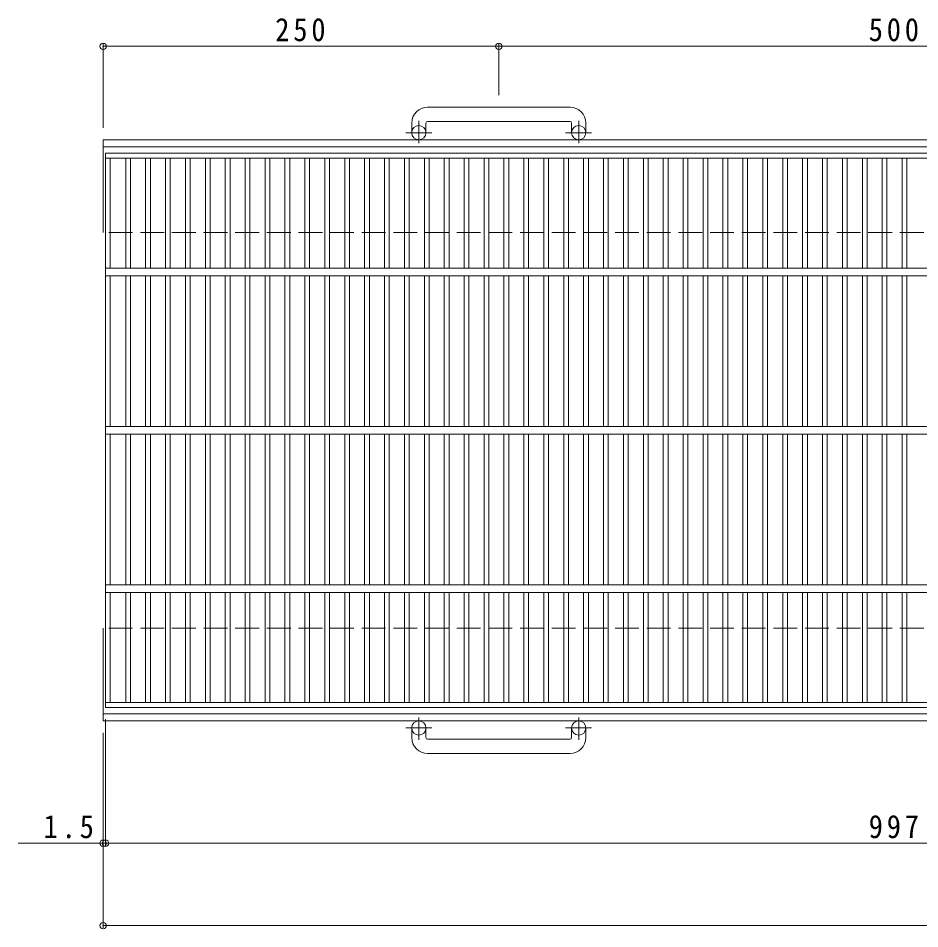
# Model space of a CAD drawing. Units: millimetres, scale not verified. Extents: x -860 to 861, y -687 to 557.
# Drawn here: x -860 to -290, y -167 to 408 of the extents above; entities that cross this region are included whole.
import ezdxf

# ---------------------------------------------------------------- set-up
doc = ezdxf.new("R2010")
doc.units = ezdxf.units.MM
doc.header["$LTSCALE"] = 5
doc.header["$PDMODE"] = 32
doc.header["$PDSIZE"] = 4
doc.linetypes.add('CHAIN1', pattern=[8, 5, -1, 1, -1])
doc.linetypes.add('DASHED3', pattern=[4, 3, -1])
for name, color, linetype, lineweight in [('A-1_ピット', 2, 'Continuous', 9), ('A-2_蓋', 3, 'Continuous', 9), ('A-4_寸法', 7, 'Continuous', 9)]:
    doc.layers.add(name, color=color, linetype=linetype, lineweight=lineweight)
doc.styles.add('ＭＳ ゴシック', font='')
doc.styles.get('ＭＳ ゴシック').set_extended_font_data('MS Gothic')

msp = doc.modelspace()

# ---------------------------------------------------------------- linework, layer by layer
at = {"layer": 'A-1_ピット'}
for p, q in [((-511.473, 351.464), (-601.473, 351.464)), ((-611.473, 341.464), (-611.473, 335.365)), ((-602.473, 341.464), (-602.473, 335.365)), ((-601.473, 342.464), (-511.473, 342.464)), ((-510.473, 341.464), (-510.473, 335.365)), ((-501.473, 341.464), (-501.473, 335.365)), ((-806.473, 272.365), (-806.473, 330.864)), ((292.027, 330.864), (-806.473, 330.864)), ((-806.473, 326.365), (292.027, 326.365)), ((-806.473, -36.135), (-806.473, 22.364)), ((292.027, -31.635), (-806.473, -31.635)), ((292.027, -36.135), (-806.473, -36.135)), ((-611.473, -46.735), (-611.473, -40.635)), ((-602.473, -46.735), (-602.473, -40.635)), ((-510.473, -46.735), (-510.473, -40.635)), ((-501.473, -46.735), (-501.473, -40.635)), ((-601.473, -47.735), (-511.473, -47.735)), ((-511.473, -56.735), (-601.473, -56.735))]:
    msp.add_line(p, q, dxfattribs=at)
at = {"layer": 'A-1_ピット', "linetype": 'CHAIN1'}
for p, q in [((-606.973, 328.757), (-606.973, 342.855)), ((-505.973, 328.757), (-505.973, 342.855)), ((-598.811, 335.365), (-615.217, 335.365)), ((-497.81, 335.365), (-514.217, 335.365)), ((-606.973, -34.028), (-606.973, -48.125)), ((-505.973, -34.028), (-505.973, -48.125)), ((-598.811, -40.635), (-615.217, -40.635)), ((-497.81, -40.635), (-514.217, -40.635))]:
    msp.add_line(p, q, dxfattribs=at)
at = {"layer": 'A-1_ピット', "linetype": 'DASHED3'}
for p, q in [((292.027, 272.365), (-806.473, 272.365)), ((292.027, 22.364), (-806.473, 22.364))]:
    msp.add_line(p, q, dxfattribs=at)
at = {"layer": 'A-1_ピット'}
for centre in [(-606.973, 335.365), (-505.974, 335.365), (-606.973, -40.635), (-505.974, -40.635)]:
    msp.add_circle(centre, 4.5, dxfattribs=at)
for centre, radius, start, end in [((-601.473, 341.464), 10, 90, 180), ((-511.473, 341.464), 10, 0, 90), ((-601.473, 341.464), 1, 90, 180), ((-511.473, 341.464), 1, 0, 90), ((-601.473, -46.735), 10, 180, 270), ((-601.473, -46.735), 1, 180, 270), ((-511.473, -46.735), 10, 270, 0), ((-511.473, -46.735), 1, 270, 0)]:
    msp.add_arc(centre, radius, start, end, dxfattribs=at)
at = {"layer": 'A-2_蓋'}
for p, q in [((-804.973, 322.365), (192.027, 322.365)), ((-804.973, -27.635), (-804.973, 322.365)), ((-804.973, 319.365), (192.027, 319.365)), ((-801.973, 319.364), (-801.973, 249.864)), ((-792.213, 249.864), (-792.213, 319.364)), ((-789.213, 249.864), (-789.213, 319.364)), ((-779.633, 249.864), (-779.633, 319.364)), ((-776.633, 249.864), (-776.633, 319.364)), ((-767.053, 249.864), (-767.053, 319.364)), ((-764.053, 249.864), (-764.053, 319.364)), ((-754.473, 249.864), (-754.473, 319.364)), ((-751.473, 249.864), (-751.473, 319.364)), ((-741.893, 249.864), (-741.893, 319.364)), ((-738.893, 249.864), (-738.893, 319.364)), ((-729.313, 249.864), (-729.313, 319.364)), ((-726.313, 249.864), (-726.313, 319.364)), ((-716.733, 249.864), (-716.733, 319.364)), ((-713.733, 249.864), (-713.733, 319.364)), ((-704.153, 249.864), (-704.153, 319.364)), ((-701.153, 249.864), (-701.153, 319.364)), ((-691.573, 249.864), (-691.573, 319.364)), ((-688.573, 249.864), (-688.573, 319.364)), ((-678.993, 249.864), (-678.993, 319.364)), ((-675.993, 249.864), (-675.993, 319.364)), ((-666.413, 249.864), (-666.413, 319.364)), ((-663.413, 249.864), (-663.413, 319.364)), ((-653.833, 249.864), (-653.833, 319.364)), ((-650.833, 249.864), (-650.833, 319.364)), ((-641.253, 249.864), (-641.253, 319.364)), ((-638.252, 249.864), (-638.252, 319.364)), ((-628.673, 249.864), (-628.673, 319.364)), ((-625.673, 249.864), (-625.673, 319.364)), ((-616.093, 249.864), (-616.093, 319.364)), ((-613.093, 249.864), (-613.093, 319.364)), ((-603.513, 249.864), (-603.513, 319.364)), ((-600.513, 249.864), (-600.513, 319.364)), ((-590.933, 249.864), (-590.933, 319.364)), ((-587.933, 249.864), (-587.933, 319.364)), ((-578.353, 249.864), (-578.353, 319.364)), ((-575.353, 249.864), (-575.353, 319.364)), ((-565.773, 249.864), (-565.773, 319.364)), ((-562.773, 249.864), (-562.773, 319.364)), ((-553.192, 249.864), (-553.192, 319.364)), ((-550.193, 249.864), (-550.193, 319.364)), ((-540.613, 249.864), (-540.613, 319.364)), ((-537.613, 249.864), (-537.613, 319.364)), ((-528.033, 249.864), (-528.033, 319.364)), ((-525.033, 249.864), (-525.033, 319.364)), ((-515.453, 249.864), (-515.453, 319.364)), ((-512.453, 249.864), (-512.453, 319.364)), ((-502.873, 249.864), (-502.873, 319.364)), ((-499.873, 249.864), (-499.873, 319.364)), ((-490.293, 249.864), (-490.293, 319.364)), ((-487.293, 249.864), (-487.293, 319.364)), ((-477.713, 249.864), (-477.713, 319.364)), ((-474.713, 249.864), (-474.713, 319.364)), ((-465.133, 249.864), (-465.133, 319.364)), ((-462.133, 249.864), (-462.133, 319.364)), ((-452.553, 249.864), (-452.553, 319.364)), ((-449.553, 249.864), (-449.553, 319.364)), ((-439.973, 249.864), (-439.973, 319.364)), ((-436.972, 249.864), (-436.972, 319.364)), ((-427.393, 249.864), (-427.393, 319.364)), ((-424.392, 249.864), (-424.392, 319.364)), ((-414.813, 249.864), (-414.813, 319.364)), ((-411.812, 249.864), (-411.812, 319.364)), ((-402.232, 249.864), (-402.232, 319.364)), ((-399.233, 249.864), (-399.233, 319.364)), ((-389.653, 249.864), (-389.653, 319.364)), ((-386.652, 249.864), (-386.652, 319.364)), ((-377.073, 249.864), (-377.073, 319.364)), ((-374.073, 249.864), (-374.073, 319.364)), ((-364.493, 249.864), (-364.493, 319.364)), ((-361.493, 249.864), (-361.493, 319.364)), ((-351.913, 249.864), (-351.913, 319.364)), ((-348.913, 249.864), (-348.913, 319.364)), ((-339.332, 249.864), (-339.332, 319.364)), ((-336.333, 249.864), (-336.333, 319.364)), ((-326.752, 249.864), (-326.752, 319.364)), ((-323.752, 249.864), (-323.752, 319.364)), ((-314.172, 249.864), (-314.172, 319.364)), ((-311.172, 249.864), (-311.172, 319.364)), ((-301.593, 249.864), (-301.593, 319.364)), ((-298.592, 249.864), (-298.592, 319.364)), ((-804.973, 249.864), (192.027, 249.864)), ((-804.973, 244.864), (192.027, 244.864)), ((-801.973, 244.864), (-801.973, 149.865)), ((-792.213, 149.865), (-792.213, 244.864)), ((-789.213, 149.865), (-789.213, 244.864)), ((-779.633, 149.865), (-779.633, 244.864)), ((-776.633, 149.865), (-776.633, 244.864)), ((-767.053, 149.865), (-767.053, 244.864)), ((-764.053, 149.865), (-764.053, 244.864)), ((-754.473, 149.865), (-754.473, 244.864)), ((-751.473, 149.865), (-751.473, 244.864)), ((-741.893, 149.865), (-741.893, 244.864)), ((-738.893, 149.865), (-738.893, 244.864)), ((-729.313, 149.865), (-729.313, 244.864)), ((-726.313, 149.865), (-726.313, 244.864)), ((-716.733, 149.865), (-716.733, 244.864)), ((-713.733, 149.865), (-713.733, 244.864)), ((-704.153, 149.865), (-704.153, 244.864)), ((-701.153, 149.865), (-701.153, 244.864)), ((-691.573, 149.865), (-691.573, 244.864)), ((-688.573, 149.865), (-688.573, 244.864)), ((-678.993, 149.865), (-678.993, 244.864)), ((-675.993, 149.865), (-675.993, 244.864)), ((-666.413, 149.865), (-666.413, 244.864)), ((-663.413, 149.865), (-663.413, 244.864)), ((-653.833, 149.865), (-653.833, 244.864)), ((-650.833, 149.865), (-650.833, 244.864)), ((-641.253, 149.865), (-641.253, 244.864)), ((-638.252, 149.865), (-638.252, 244.864)), ((-628.673, 149.865), (-628.673, 244.864)), ((-625.673, 149.865), (-625.673, 244.864)), ((-616.093, 149.865), (-616.093, 244.864)), ((-613.093, 149.865), (-613.093, 244.864)), ((-603.513, 149.865), (-603.513, 244.864)), ((-600.513, 149.865), (-600.513, 244.864)), ((-590.933, 149.865), (-590.933, 244.864)), ((-587.933, 149.865), (-587.933, 244.864)), ((-578.353, 149.865), (-578.353, 244.864)), ((-575.353, 149.865), (-575.353, 244.864)), ((-565.773, 149.865), (-565.773, 244.864)), ((-562.773, 149.865), (-562.773, 244.864)), ((-553.192, 149.865), (-553.192, 244.864)), ((-550.193, 149.865), (-550.193, 244.864)), ((-540.613, 149.865), (-540.613, 244.864)), ((-537.613, 149.865), (-537.613, 244.864)), ((-528.033, 149.865), (-528.033, 244.864)), ((-525.033, 149.865), (-525.033, 244.864)), ((-515.453, 149.865), (-515.453, 244.864)), ((-512.453, 149.865), (-512.453, 244.864)), ((-502.873, 149.865), (-502.873, 244.864)), ((-499.873, 149.865), (-499.873, 244.864)), ((-490.293, 149.865), (-490.293, 244.864)), ((-487.293, 149.865), (-487.293, 244.864)), ((-477.713, 149.865), (-477.713, 244.864)), ((-474.713, 149.865), (-474.713, 244.864)), ((-465.133, 149.865), (-465.133, 244.864)), ((-462.133, 149.865), (-462.133, 244.864)), ((-452.553, 149.865), (-452.553, 244.864)), ((-449.553, 149.865), (-449.553, 244.864)), ((-439.973, 149.865), (-439.973, 244.864)), ((-436.972, 149.865), (-436.972, 244.864)), ((-427.393, 149.865), (-427.393, 244.864)), ((-424.392, 149.865), (-424.392, 244.864)), ((-414.813, 149.865), (-414.813, 244.864)), ((-411.812, 149.865), (-411.812, 244.864)), ((-402.232, 149.865), (-402.232, 244.864)), ((-399.233, 149.865), (-399.233, 244.864)), ((-389.653, 149.865), (-389.653, 244.864)), ((-386.652, 149.865), (-386.652, 244.864)), ((-377.073, 149.865), (-377.073, 244.864)), ((-374.073, 149.865), (-374.073, 244.864)), ((-364.493, 149.865), (-364.493, 244.864)), ((-361.493, 149.865), (-361.493, 244.864)), ((-351.913, 149.865), (-351.913, 244.864)), ((-348.913, 149.865), (-348.913, 244.864)), ((-339.332, 149.865), (-339.332, 244.864)), ((-336.333, 149.865), (-336.333, 244.864)), ((-326.752, 149.865), (-326.752, 244.864)), ((-323.752, 149.865), (-323.752, 244.864)), ((-314.172, 149.865), (-314.172, 244.864)), ((-311.172, 149.865), (-311.172, 244.864)), ((-301.593, 149.865), (-301.593, 244.864)), ((-298.592, 149.865), (-298.592, 244.864)), ((-804.973, 149.865), (192.027, 149.865)), ((-804.973, 144.865), (192.027, 144.865)), ((-801.973, 144.865), (-801.973, 49.865)), ((-792.213, 49.865), (-792.213, 144.865)), ((-789.213, 49.865), (-789.213, 144.865)), ((-779.633, 49.865), (-779.633, 144.865)), ((-776.633, 49.865), (-776.633, 144.865)), ((-767.053, 49.865), (-767.053, 144.865)), ((-764.053, 49.865), (-764.053, 144.865)), ((-754.473, 49.865), (-754.473, 144.865)), ((-751.473, 49.865), (-751.473, 144.865)), ((-741.893, 49.865), (-741.893, 144.865)), ((-738.893, 49.865), (-738.893, 144.865)), ((-729.313, 49.865), (-729.313, 144.865)), ((-726.313, 49.865), (-726.313, 144.865)), ((-716.733, 49.865), (-716.733, 144.865)), ((-713.733, 49.865), (-713.733, 144.865)), ((-704.153, 49.865), (-704.153, 144.865)), ((-701.153, 49.865), (-701.153, 144.865)), ((-691.573, 49.865), (-691.573, 144.865)), ((-688.573, 49.865), (-688.573, 144.865)), ((-678.993, 49.865), (-678.993, 144.865)), ((-675.993, 49.865), (-675.993, 144.865)), ((-666.413, 49.865), (-666.413, 144.865)), ((-663.413, 49.865), (-663.413, 144.865)), ((-653.833, 49.865), (-653.833, 144.865)), ((-650.833, 49.865), (-650.833, 144.865)), ((-641.253, 49.865), (-641.253, 144.865)), ((-638.252, 49.865), (-638.252, 144.865)), ((-628.673, 49.865), (-628.673, 144.865)), ((-625.673, 49.865), (-625.673, 144.865)), ((-616.093, 49.865), (-616.093, 144.865)), ((-613.093, 49.865), (-613.093, 144.865)), ((-603.513, 49.865), (-603.513, 144.865)), ((-600.513, 49.865), (-600.513, 144.865)), ((-590.933, 49.865), (-590.933, 144.865)), ((-587.933, 49.865), (-587.933, 144.865)), ((-578.353, 49.865), (-578.353, 144.865)), ((-575.353, 49.865), (-575.353, 144.865)), ((-565.773, 49.865), (-565.773, 144.865)), ((-562.773, 49.865), (-562.773, 144.865)), ((-553.192, 49.865), (-553.192, 144.865)), ((-550.193, 49.865), (-550.193, 144.865)), ((-540.613, 49.865), (-540.613, 144.865)), ((-537.613, 49.865), (-537.613, 144.865)), ((-528.033, 49.865), (-528.033, 144.865)), ((-525.033, 49.865), (-525.033, 144.865)), ((-515.453, 49.865), (-515.453, 144.865)), ((-512.453, 49.865), (-512.453, 144.865)), ((-502.873, 49.865), (-502.873, 144.865)), ((-499.873, 49.865), (-499.873, 144.865)), ((-490.293, 49.865), (-490.293, 144.865)), ((-487.293, 49.865), (-487.293, 144.865)), ((-477.713, 49.865), (-477.713, 144.865)), ((-474.713, 49.865), (-474.713, 144.865)), ((-465.133, 49.865), (-465.133, 144.865)), ((-462.133, 49.865), (-462.133, 144.865)), ((-452.553, 49.865), (-452.553, 144.865)), ((-449.553, 49.865), (-449.553, 144.865)), ((-439.973, 49.865), (-439.973, 144.865)), ((-436.972, 49.865), (-436.972, 144.865)), ((-427.393, 49.865), (-427.393, 144.865)), ((-424.392, 49.865), (-424.392, 144.865)), ((-414.813, 49.865), (-414.813, 144.865)), ((-411.812, 49.865), (-411.812, 144.865)), ((-402.232, 49.865), (-402.232, 144.865)), ((-399.233, 49.865), (-399.233, 144.865)), ((-389.653, 49.865), (-389.653, 144.865)), ((-386.652, 49.865), (-386.652, 144.865)), ((-377.073, 49.865), (-377.073, 144.865)), ((-374.073, 49.865), (-374.073, 144.865)), ((-364.493, 49.865), (-364.493, 144.865)), ((-361.493, 49.865), (-361.493, 144.865)), ((-351.913, 49.865), (-351.913, 144.865)), ((-348.913, 49.865), (-348.913, 144.865)), ((-339.332, 49.865), (-339.332, 144.865)), ((-336.333, 49.865), (-336.333, 144.865)), ((-326.752, 49.865), (-326.752, 144.865)), ((-323.752, 49.865), (-323.752, 144.865)), ((-314.172, 49.865), (-314.172, 144.865)), ((-311.172, 49.865), (-311.172, 144.865)), ((-301.593, 49.865), (-301.593, 144.865)), ((-298.592, 49.865), (-298.592, 144.865)), ((-804.973, 49.865), (192.027, 49.865)), ((-804.973, 44.865), (192.027, 44.865)), ((-801.973, -24.635), (-801.973, 44.865)), ((-792.213, 44.865), (-792.213, -24.635)), ((-789.213, 44.865), (-789.213, -24.635)), ((-779.633, 44.865), (-779.633, -24.635)), ((-776.633, 44.865), (-776.633, -24.635)), ((-767.053, 44.865), (-767.053, -24.635)), ((-764.053, 44.865), (-764.053, -24.635)), ((-754.473, 44.865), (-754.473, -24.635)), ((-751.473, 44.865), (-751.473, -24.635)), ((-741.893, 44.865), (-741.893, -24.635)), ((-738.893, 44.865), (-738.893, -24.635)), ((-729.313, 44.865), (-729.313, -24.635)), ((-726.313, 44.865), (-726.313, -24.635)), ((-716.733, 44.865), (-716.733, -24.635)), ((-713.733, 44.865), (-713.733, -24.635)), ((-704.153, 44.865), (-704.153, -24.635)), ((-701.153, 44.865), (-701.153, -24.635)), ((-691.573, 44.865), (-691.573, -24.635)), ((-688.573, 44.865), (-688.573, -24.635)), ((-678.993, 44.865), (-678.993, -24.635)), ((-675.993, 44.865), (-675.993, -24.635)), ((-666.413, 44.865), (-666.413, -24.635)), ((-663.413, 44.865), (-663.413, -24.635)), ((-653.833, 44.865), (-653.833, -24.635)), ((-650.833, 44.865), (-650.833, -24.635)), ((-641.253, 44.865), (-641.253, -24.635)), ((-638.252, 44.865), (-638.252, -24.635)), ((-628.673, 44.865), (-628.673, -24.635)), ((-625.673, 44.865), (-625.673, -24.635)), ((-616.093, 44.865), (-616.093, -24.635)), ((-613.093, 44.865), (-613.093, -24.635)), ((-603.513, 44.865), (-603.513, -24.635)), ((-600.513, 44.865), (-600.513, -24.635)), ((-590.933, 44.865), (-590.933, -24.635)), ((-587.933, 44.865), (-587.933, -24.635)), ((-578.353, 44.865), (-578.353, -24.635)), ((-575.353, 44.865), (-575.353, -24.635)), ((-565.773, 44.865), (-565.773, -24.635)), ((-562.773, 44.865), (-562.773, -24.635)), ((-553.192, 44.865), (-553.192, -24.635)), ((-550.193, 44.865), (-550.193, -24.635)), ((-540.613, 44.865), (-540.613, -24.635)), ((-537.613, 44.865), (-537.613, -24.635)), ((-528.033, 44.865), (-528.033, -24.635)), ((-525.033, 44.865), (-525.033, -24.635)), ((-515.453, 44.865), (-515.453, -24.635)), ((-512.453, 44.865), (-512.453, -24.635)), ((-502.873, 44.865), (-502.873, -24.635)), ((-499.873, 44.865), (-499.873, -24.635)), ((-490.293, 44.865), (-490.293, -24.635)), ((-487.293, 44.865), (-487.293, -24.635)), ((-477.713, 44.865), (-477.713, -24.635)), ((-474.713, 44.865), (-474.713, -24.635)), ((-465.133, 44.865), (-465.133, -24.635)), ((-462.133, 44.865), (-462.133, -24.635)), ((-452.553, 44.865), (-452.553, -24.635)), ((-449.553, 44.865), (-449.553, -24.635)), ((-439.973, 44.865), (-439.973, -24.635)), ((-436.972, 44.865), (-436.972, -24.635)), ((-427.393, 44.865), (-427.393, -24.635)), ((-424.392, 44.865), (-424.392, -24.635)), ((-414.813, 44.865), (-414.813, -24.635)), ((-411.812, 44.865), (-411.812, -24.635)), ((-402.232, 44.865), (-402.232, -24.635)), ((-399.233, 44.865), (-399.233, -24.635)), ((-389.653, 44.865), (-389.653, -24.635)), ((-386.652, 44.865), (-386.652, -24.635)), ((-377.073, 44.865), (-377.073, -24.635)), ((-374.073, 44.865), (-374.073, -24.635)), ((-364.493, 44.865), (-364.493, -24.635)), ((-361.493, 44.865), (-361.493, -24.635)), ((-351.913, 44.865), (-351.913, -24.635)), ((-348.913, 44.865), (-348.913, -24.635)), ((-339.332, 44.865), (-339.332, -24.635)), ((-336.333, 44.865), (-336.333, -24.635)), ((-326.752, 44.865), (-326.752, -24.635)), ((-323.752, 44.865), (-323.752, -24.635)), ((-314.172, 44.865), (-314.172, -24.635)), ((-311.172, 44.865), (-311.172, -24.635)), ((-301.593, 44.865), (-301.593, -24.635)), ((-298.592, 44.865), (-298.592, -24.635)), ((192.027, -24.635), (-804.973, -24.635)), ((192.027, -27.635), (-804.973, -27.635))]:
    msp.add_line(p, q, dxfattribs=at)
at = {"layer": 'A-4_寸法'}
for p, q in [((-806.473, 338.365), (-806.473, 391.432)), ((-556.473, 358.964), (-556.473, 391.432)), ((-806.473, 389.932), (292.027, 389.932)), ((-804.973, -35.135), (-804.973, -114.934)), ((-806.473, -43.635), (-806.473, -166.973)), ((-860.148, -113.434), (292.027, -113.434)), ((-806.473, -165.473), (292.027, -165.473))]:
    msp.add_line(p, q, dxfattribs=at)
for p in [(-806.473, 389.932), (-556.473, 389.932), (-806.473, -113.434), (-804.973, -113.434), (-806.473, -165.473)]:
    msp.add_point(p, dxfattribs=at)

# ---------------------------------------------------------------- texts
at = {"layer": 'A-4_寸法', "color": 2, "char_height": 14.66, "attachment_point": 7, "style": 'ＭＳ ゴシック'}
for s, insert in [('\\T1.27;\\W0.9;250', (-697.723, 392.932)), ('\\T1.27;\\W0.9;500', (-322.723, 392.932)), ('\\T1.27;\\W0.9;1.5', (-844.104, -110.434)), ('\\T1.27;\\W0.9;997', (-322.723, -110.434))]:
    msp.add_mtext(s, dxfattribs=dict(at, insert=insert))

doc.saveas('drawing.dxf')
